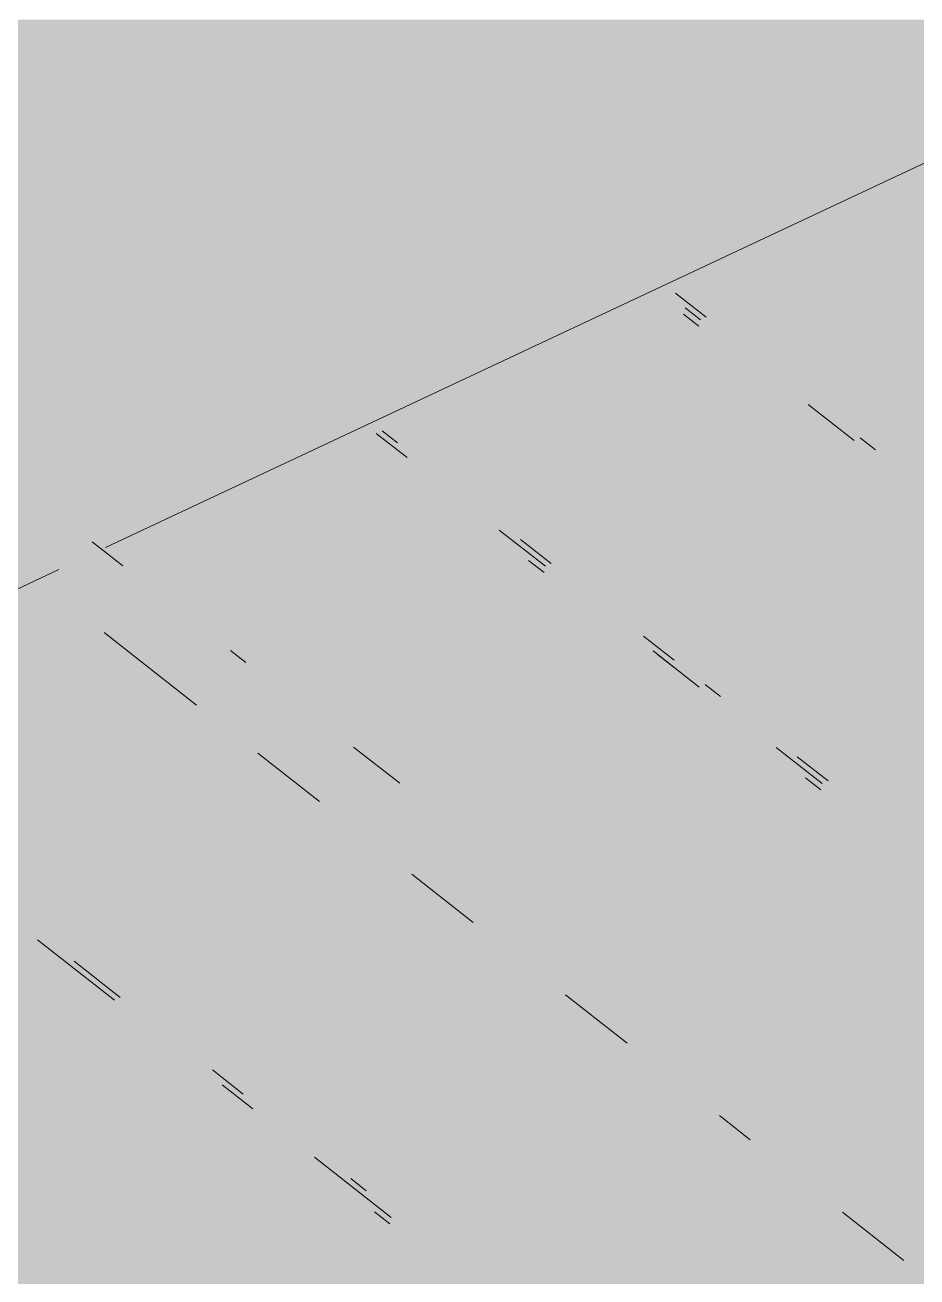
# Model space of a CAD drawing. Header units: millimetres. Extents: x 5 to 1315, y 5 to 292.
# Drawn here: x 1197.866 to 1199.799, y 85.579 to 88.291 of the extents above; entities that cross this region are included whole.
import ezdxf

# ---------------------------------------------------------------- set-up
doc = ezdxf.new("R2010")
doc.units = ezdxf.units.MM
doc.layers.add('EXISTING', color=7, linetype='Continuous')
doc.layers.add('IMAGES', color=7, linetype='Continuous')

# ---------------------------------------------------------------- blocks, each defined once
blk = doc.blocks.new('SHEET_03')
at = {"layer": 'EXISTING', "color": 250, "lineweight": 9}
for p, q in [((298.0406, 87.1587), (301.8163, 88.9313)), ((299.3422, 87.6579), (299.2755, 87.7102)), ((299.3266, 87.6384), (299.2933, 87.6645)), ((299.2964, 87.6782), (299.3297, 87.6521)), ((299.563, 87.4689), (299.663, 87.3905)), ((298.6273, 87.4059), (298.694, 87.3536)), ((298.6731, 87.3856), (298.6398, 87.4118)), ((299.7088, 87.3702), (299.6755, 87.3963)), ((298.8939, 87.1967), (298.9939, 87.1182)), ((299.0064, 87.124), (298.9398, 87.1764)), ((298.0783, 87.119), (298.0116, 87.1713)), ((298.9909, 87.1045), (298.9575, 87.1307)), ((294.2024, 85.3568), (297.9396, 87.1113)), ((298.0377, 86.9746), (298.2377, 86.8176)), ((299.273, 86.9148), (299.2064, 86.9671)), ((298.3449, 86.9097), (298.3115, 86.9359)), ((299.2272, 86.9351), (299.3272, 86.8566)), ((299.27, 86.9011), (299.2366, 86.9272)), ((299.373, 86.8363), (299.3397, 86.8624)), ((298.371, 86.713), (298.5043, 86.6083)), ((298.6781, 86.6481), (298.5782, 86.7266)), ((299.4938, 86.7258), (299.5938, 86.6473)), ((299.6063, 86.6532), (299.5396, 86.7055)), ((299.5907, 86.6336), (299.5574, 86.6598)), ((298.7043, 86.4514), (298.8376, 86.3467)), ((297.8934, 86.3089), (298.06, 86.1781)), ((298.0725, 86.1839), (297.9725, 86.2624)), ((299.0375, 86.1898), (299.1708, 86.0852)), ((298.3391, 85.9746), (298.2724, 86.027)), ((298.2933, 85.9949), (298.3599, 85.9426)), ((299.3708, 85.9282), (299.4375, 85.8759)), ((298.4932, 85.838), (298.6599, 85.7072)), ((298.6057, 85.7654), (298.5724, 85.7915)), ((298.6568, 85.6935), (298.6235, 85.7197)), ((299.6374, 85.7189), (299.7707, 85.6143))]:
    blk.add_line(p, q, dxfattribs=at)
at = {"layer": 'IMAGES', "color": 7}
for points in [[(296.6582, 88.2057), (299.8382, 88.2057), (296.6582, 88.3021), (299.8382, 88.3021)], [(296.4655, 88.1093), (299.7418, 88.1093), (296.4655, 88.2057), (299.7418, 88.2057)], [(299.7418, 88.1093), (299.9345, 88.1093), (299.7418, 88.2057), (299.9345, 88.2057)], [(296.2727, 88.0129), (299.4527, 88.0129), (296.2727, 88.1093), (299.4527, 88.1093)], [(299.4527, 88.0129), (299.6455, 88.0129), (299.4527, 88.1093), (299.6455, 88.1093)], [(299.6455, 88.0129), (299.7418, 88.0129), (299.6455, 88.1093), (299.7418, 88.1093)], [(299.7418, 87.9165), (299.8382, 87.9165), (299.7418, 88.1093), (299.8382, 88.1093)], [(295.9836, 87.9165), (299.26, 87.9165), (295.9836, 88.0129), (299.26, 88.0129)], [(299.26, 87.9165), (299.3564, 87.9165), (299.26, 88.0129), (299.3564, 88.0129)], [(299.3564, 87.9165), (299.4527, 87.9165), (299.3564, 88.0129), (299.4527, 88.0129)], [(299.4527, 87.9165), (299.5491, 87.9165), (299.4527, 88.0129), (299.5491, 88.0129)], [(299.5491, 87.9165), (299.6455, 87.9165), (299.5491, 88.0129), (299.6455, 88.0129)], [(299.6455, 87.9165), (299.7418, 87.9165), (299.6455, 88.0129), (299.7418, 88.0129)], [(295.8873, 87.8201), (299.0673, 87.8201), (295.8873, 87.9165), (299.0673, 87.9165)], [(299.0673, 87.8201), (299.1636, 87.8201), (299.0673, 87.9165), (299.1636, 87.9165)], [(299.1636, 87.8201), (299.26, 87.8201), (299.1636, 87.9165), (299.26, 87.9165)], [(299.26, 87.8201), (299.3564, 87.8201), (299.26, 87.9165), (299.3564, 87.9165)], [(299.3564, 87.8201), (299.5491, 87.8201), (299.3564, 87.9165), (299.5491, 87.9165)], [(299.5491, 87.8201), (299.6455, 87.8201), (299.5491, 87.9165), (299.6455, 87.9165)], [(299.6455, 87.8201), (299.7418, 87.8201), (299.6455, 87.9165), (299.7418, 87.9165)], [(299.7418, 87.8201), (299.8382, 87.8201), (299.7418, 87.9165), (299.8382, 87.9165)], [(295.5982, 87.7237), (298.8745, 87.7237), (295.5982, 87.8201), (298.8745, 87.8201)], [(298.8745, 87.7237), (299.0673, 87.7237), (298.8745, 87.8201), (299.0673, 87.8201)], [(299.0673, 87.7237), (299.1636, 87.7237), (299.0673, 87.8201), (299.1636, 87.8201)], [(299.1636, 87.7237), (299.3564, 87.7237), (299.1636, 87.8201), (299.3564, 87.8201)], [(299.3564, 87.7237), (299.4527, 87.7237), (299.3564, 87.8201), (299.4527, 87.8201)], [(299.4527, 87.7237), (299.5491, 87.7237), (299.4527, 87.8201), (299.5491, 87.8201)], [(299.5491, 87.7237), (299.6455, 87.7237), (299.5491, 87.8201), (299.6455, 87.8201)], [(299.6455, 87.7237), (299.7418, 87.7237), (299.6455, 87.8201), (299.7418, 87.8201)], [(299.7418, 87.7237), (299.8382, 87.7237), (299.7418, 87.8201), (299.8382, 87.8201)], [(295.5018, 87.6273), (298.6818, 87.6273), (295.5018, 87.7237), (298.6818, 87.7237)], [(298.6818, 87.6273), (298.8745, 87.6273), (298.6818, 87.7237), (298.8745, 87.7237)], [(298.8745, 87.6273), (298.9709, 87.6273), (298.8745, 87.7237), (298.9709, 87.7237)], [(298.9709, 87.6273), (299.0673, 87.6273), (298.9709, 87.7237), (299.0673, 87.7237)], [(299.0673, 87.6273), (299.1636, 87.6273), (299.0673, 87.7237), (299.1636, 87.7237)], [(299.1636, 87.6273), (299.26, 87.6273), (299.1636, 87.7237), (299.26, 87.7237)], [(299.26, 87.6273), (299.3564, 87.6273), (299.26, 87.7237), (299.3564, 87.7237)], [(299.3564, 87.6273), (299.4527, 87.6273), (299.3564, 87.7237), (299.4527, 87.7237)], [(299.4527, 87.6273), (299.5491, 87.6273), (299.4527, 87.7237), (299.5491, 87.7237)], [(299.5491, 87.5309), (299.6455, 87.5309), (299.5491, 87.7237), (299.6455, 87.7237)], [(299.6455, 87.5309), (300.2236, 87.5309), (299.6455, 87.7237), (300.2236, 87.7237)], [(295.2127, 87.5309), (298.4891, 87.5309), (295.2127, 87.6273), (298.4891, 87.6273)], [(298.4891, 87.5309), (298.5855, 87.5309), (298.4891, 87.6273), (298.5855, 87.6273)], [(298.5855, 87.5309), (298.6818, 87.5309), (298.5855, 87.6273), (298.6818, 87.6273)], [(298.6818, 87.5309), (298.8745, 87.5309), (298.6818, 87.6273), (298.8745, 87.6273)], [(298.8745, 87.5309), (298.9709, 87.5309), (298.8745, 87.6273), (298.9709, 87.6273)], [(298.9709, 87.5309), (299.0673, 87.5309), (298.9709, 87.6273), (299.0673, 87.6273)], [(299.0673, 87.5309), (299.1636, 87.5309), (299.0673, 87.6273), (299.1636, 87.6273)], [(299.1636, 87.5309), (299.3564, 87.5309), (299.1636, 87.6273), (299.3564, 87.6273)], [(299.3564, 87.5309), (299.4527, 87.5309), (299.3564, 87.6273), (299.4527, 87.6273)], [(299.4527, 87.5309), (299.5491, 87.5309), (299.4527, 87.6273), (299.5491, 87.6273)], [(295.02, 87.4345), (298.2964, 87.4345), (295.02, 87.5309), (298.2964, 87.5309)], [(298.2964, 87.4345), (298.3927, 87.4345), (298.2964, 87.5309), (298.3927, 87.5309)], [(298.3927, 87.3381), (298.4891, 87.3381), (298.3927, 87.5309), (298.4891, 87.5309)], [(298.4891, 87.4345), (298.5855, 87.4345), (298.4891, 87.5309), (298.5855, 87.5309)], [(298.5855, 87.4345), (298.6818, 87.4345), (298.5855, 87.5309), (298.6818, 87.5309)], [(298.6818, 87.4345), (298.7782, 87.4345), (298.6818, 87.5309), (298.7782, 87.5309)], [(298.7782, 87.4345), (298.8745, 87.4345), (298.7782, 87.5309), (298.8745, 87.5309)], [(298.8745, 87.4345), (298.9709, 87.4345), (298.8745, 87.5309), (298.9709, 87.5309)], [(298.9709, 87.4345), (299.0673, 87.4345), (298.9709, 87.5309), (299.0673, 87.5309)], [(299.0673, 87.4345), (299.1636, 87.4345), (299.0673, 87.5309), (299.1636, 87.5309)], [(299.1636, 87.4345), (299.26, 87.4345), (299.1636, 87.5309), (299.26, 87.5309)], [(299.26, 87.4345), (299.3564, 87.4345), (299.26, 87.5309), (299.3564, 87.5309)], [(299.3564, 87.4345), (299.4527, 87.4345), (299.3564, 87.5309), (299.4527, 87.5309)], [(299.4527, 87.4345), (299.5491, 87.4345), (299.4527, 87.5309), (299.5491, 87.5309)], [(299.5491, 87.4345), (299.6455, 87.4345), (299.5491, 87.5309), (299.6455, 87.5309)], [(299.6455, 87.4345), (299.7418, 87.4345), (299.6455, 87.5309), (299.7418, 87.5309)], [(299.7418, 87.4345), (299.8382, 87.4345), (299.7418, 87.5309), (299.8382, 87.5309)], [(294.7309, 87.3381), (298.1036, 87.3381), (294.7309, 87.4345), (298.1036, 87.4345)], [(298.1036, 87.3381), (298.2964, 87.3381), (298.1036, 87.4345), (298.2964, 87.4345)], [(298.2964, 87.3381), (298.3927, 87.3381), (298.2964, 87.4345), (298.3927, 87.4345)], [(298.4891, 87.3381), (298.6818, 87.3381), (298.4891, 87.4345), (298.6818, 87.4345)], [(298.6818, 87.3381), (298.7782, 87.3381), (298.6818, 87.4345), (298.7782, 87.4345)], [(298.7782, 87.3381), (298.8745, 87.3381), (298.7782, 87.4345), (298.8745, 87.4345)], [(298.8745, 87.2417), (298.9709, 87.2417), (298.8745, 87.4345), (298.9709, 87.4345)], [(298.9709, 87.3381), (299.4527, 87.3381), (298.9709, 87.4345), (299.4527, 87.4345)], [(299.4527, 87.3381), (299.5491, 87.3381), (299.4527, 87.4345), (299.5491, 87.4345)], [(299.5491, 87.3381), (299.7418, 87.3381), (299.5491, 87.4345), (299.7418, 87.4345)], [(299.7418, 87.3381), (299.9345, 87.3381), (299.7418, 87.4345), (299.9345, 87.4345)], [(294.6345, 87.2417), (297.9109, 87.2417), (294.6345, 87.3381), (297.9109, 87.3381)], [(297.9109, 87.2417), (298.0073, 87.2417), (297.9109, 87.3381), (298.0073, 87.3381)], [(298.0073, 87.2417), (298.2, 87.2417), (298.0073, 87.3381), (298.2, 87.3381)], [(298.2, 87.2417), (298.2964, 87.2417), (298.2, 87.3381), (298.2964, 87.3381)], [(298.2964, 87.2417), (298.3927, 87.2417), (298.2964, 87.3381), (298.3927, 87.3381)], [(298.3927, 87.2417), (298.4891, 87.2417), (298.3927, 87.3381), (298.4891, 87.3381)], [(298.4891, 87.2417), (298.5855, 87.2417), (298.4891, 87.3381), (298.5855, 87.3381)], [(298.5855, 87.2417), (298.6818, 87.2417), (298.5855, 87.3381), (298.6818, 87.3381)], [(298.6818, 87.2417), (298.8745, 87.2417), (298.6818, 87.3381), (298.8745, 87.3381)], [(298.9709, 87.2417), (299.0673, 87.2417), (298.9709, 87.3381), (299.0673, 87.3381)], [(299.0673, 87.2417), (299.6455, 87.2417), (299.0673, 87.3381), (299.6455, 87.3381)], [(299.6455, 87.1453), (299.7418, 87.1453), (299.6455, 87.3381), (299.7418, 87.3381)], [(299.7418, 87.2417), (299.9345, 87.2417), (299.7418, 87.3381), (299.9345, 87.3381)], [(297.8145, 87.1453), (298.0073, 87.1453), (297.8145, 87.2417), (298.0073, 87.2417)], [(298.0073, 87.1453), (298.2, 87.1453), (298.0073, 87.2417), (298.2, 87.2417)], [(298.2, 87.1453), (298.2964, 87.1453), (298.2, 87.2417), (298.2964, 87.2417)], [(298.2964, 87.1453), (298.3927, 87.1453), (298.2964, 87.2417), (298.3927, 87.2417)], [(298.3927, 87.1453), (298.4891, 87.1453), (298.3927, 87.2417), (298.4891, 87.2417)], [(298.4891, 87.1453), (298.5855, 87.1453), (298.4891, 87.2417), (298.5855, 87.2417)], [(298.5855, 87.1453), (298.6818, 87.1453), (298.5855, 87.2417), (298.6818, 87.2417)], [(298.6818, 87.1453), (298.7782, 87.1453), (298.6818, 87.2417), (298.7782, 87.2417)], [(298.7782, 87.1453), (298.8745, 87.1453), (298.7782, 87.2417), (298.8745, 87.2417)], [(298.8745, 87.1453), (298.9709, 87.1453), (298.8745, 87.2417), (298.9709, 87.2417)], [(298.9709, 87.1453), (299.0673, 87.1453), (298.9709, 87.2417), (299.0673, 87.2417)], [(299.0673, 87.1453), (299.1636, 87.1453), (299.0673, 87.2417), (299.1636, 87.2417)], [(299.1636, 87.1453), (299.6455, 87.1453), (299.1636, 87.2417), (299.6455, 87.2417)], [(299.7418, 87.1453), (299.8382, 87.1453), (299.7418, 87.2417), (299.8382, 87.2417)], [(297.8145, 87.0489), (297.9109, 87.0489), (297.8145, 87.1453), (297.9109, 87.1453)], [(297.9109, 86.9525), (298.0073, 86.9525), (297.9109, 87.1453), (298.0073, 87.1453)], [(298.0073, 87.0489), (298.2, 87.0489), (298.0073, 87.1453), (298.2, 87.1453)], [(298.2, 87.0489), (298.2964, 87.0489), (298.2, 87.1453), (298.2964, 87.1453)], [(298.2964, 87.0489), (298.3927, 87.0489), (298.2964, 87.1453), (298.3927, 87.1453)], [(298.3927, 87.0489), (298.7782, 87.0489), (298.3927, 87.1453), (298.7782, 87.1453)], [(298.7782, 87.0489), (298.8745, 87.0489), (298.7782, 87.1453), (298.8745, 87.1453)], [(298.8745, 87.0489), (298.9709, 87.0489), (298.8745, 87.1453), (298.9709, 87.1453)], [(298.9709, 87.0489), (299.0673, 87.0489), (298.9709, 87.1453), (299.0673, 87.1453)], [(299.0673, 87.0489), (299.1636, 87.0489), (299.0673, 87.1453), (299.1636, 87.1453)], [(299.1636, 87.0489), (299.26, 87.0489), (299.1636, 87.1453), (299.26, 87.1453)], [(299.26, 87.0489), (299.7418, 87.0489), (299.26, 87.1453), (299.7418, 87.1453)], [(299.7418, 87.0489), (299.9345, 87.0489), (299.7418, 87.1453), (299.9345, 87.1453)], [(297.8145, 86.9525), (297.9109, 86.9525), (297.8145, 87.0489), (297.9109, 87.0489)], [(298.0073, 86.9525), (298.1036, 86.9525), (298.0073, 87.0489), (298.1036, 87.0489)], [(298.1036, 86.9525), (298.2964, 86.9525), (298.1036, 87.0489), (298.2964, 87.0489)], [(298.2964, 86.9525), (298.3927, 86.9525), (298.2964, 87.0489), (298.3927, 87.0489)], [(298.3927, 86.9525), (298.4891, 86.9525), (298.3927, 87.0489), (298.4891, 87.0489)], [(298.4891, 86.9525), (298.8745, 86.9525), (298.4891, 87.0489), (298.8745, 87.0489)], [(298.8745, 86.9525), (299.0673, 86.9525), (298.8745, 87.0489), (299.0673, 87.0489)], [(299.0673, 86.9525), (299.26, 86.9525), (299.0673, 87.0489), (299.26, 87.0489)], [(299.26, 86.9525), (299.3564, 86.9525), (299.26, 87.0489), (299.3564, 87.0489)], [(299.3564, 86.9525), (299.4527, 86.9525), (299.3564, 87.0489), (299.4527, 87.0489)], [(299.4527, 86.9525), (299.9345, 86.9525), (299.4527, 87.0489), (299.9345, 87.0489)], [(297.8145, 86.8561), (297.9109, 86.8561), (297.8145, 86.9525), (297.9109, 86.9525)], [(297.9109, 86.8561), (298.0073, 86.8561), (297.9109, 86.9525), (298.0073, 86.9525)], [(298.0073, 86.8561), (298.1036, 86.8561), (298.0073, 86.9525), (298.1036, 86.9525)], [(298.1036, 86.8561), (298.2, 86.8561), (298.1036, 86.9525), (298.2, 86.9525)], [(298.2, 86.8561), (298.2964, 86.8561), (298.2, 86.9525), (298.2964, 86.9525)], [(298.2964, 86.8561), (298.3927, 86.8561), (298.2964, 86.9525), (298.3927, 86.9525)], [(298.3927, 86.8561), (298.4891, 86.8561), (298.3927, 86.9525), (298.4891, 86.9525)], [(298.4891, 86.8561), (298.5855, 86.8561), (298.4891, 86.9525), (298.5855, 86.9525)], [(298.5855, 86.8561), (298.6818, 86.8561), (298.5855, 86.9525), (298.6818, 86.9525)], [(298.6818, 86.8561), (299.0673, 86.8561), (298.6818, 86.9525), (299.0673, 86.9525)], [(299.0673, 86.8561), (299.1636, 86.8561), (299.0673, 86.9525), (299.1636, 86.9525)], [(299.1636, 86.8561), (299.3564, 86.8561), (299.1636, 86.9525), (299.3564, 86.9525)], [(299.3564, 86.8561), (299.4527, 86.8561), (299.3564, 86.9525), (299.4527, 86.9525)], [(299.4527, 86.8561), (299.5491, 86.8561), (299.4527, 86.9525), (299.5491, 86.9525)], [(299.5491, 86.8561), (300.0309, 86.8561), (299.5491, 86.9525), (300.0309, 86.9525)], [(297.8145, 86.7597), (297.9109, 86.7597), (297.8145, 86.8561), (297.9109, 86.8561)], [(297.9109, 86.7597), (298.0073, 86.7597), (297.9109, 86.8561), (298.0073, 86.8561)], [(298.0073, 86.7597), (298.1036, 86.7597), (298.0073, 86.8561), (298.1036, 86.8561)], [(298.1036, 86.7597), (298.2, 86.7597), (298.1036, 86.8561), (298.2, 86.8561)], [(298.2, 86.7597), (298.2964, 86.7597), (298.2, 86.8561), (298.2964, 86.8561)], [(298.2964, 86.7597), (298.3927, 86.7597), (298.2964, 86.8561), (298.3927, 86.8561)], [(298.3927, 86.6633), (298.4891, 86.6633), (298.3927, 86.8561), (298.4891, 86.8561)], [(298.4891, 86.6633), (298.5855, 86.6633), (298.4891, 86.8561), (298.5855, 86.8561)], [(298.5855, 86.7597), (298.6818, 86.7597), (298.5855, 86.8561), (298.6818, 86.8561)], [(298.6818, 86.7597), (298.7782, 86.7597), (298.6818, 86.8561), (298.7782, 86.8561)], [(298.7782, 86.7597), (299.1636, 86.7597), (298.7782, 86.8561), (299.1636, 86.8561)], [(299.1636, 86.7597), (299.26, 86.7597), (299.1636, 86.8561), (299.26, 86.8561)], [(299.26, 86.7597), (299.4527, 86.7597), (299.26, 86.8561), (299.4527, 86.8561)], [(299.4527, 86.7597), (299.5491, 86.7597), (299.4527, 86.8561), (299.5491, 86.8561)], [(299.5491, 86.7597), (299.6455, 86.7597), (299.5491, 86.8561), (299.6455, 86.8561)], [(299.6455, 86.7597), (300.1273, 86.7597), (299.6455, 86.8561), (300.1273, 86.8561)], [(297.7182, 86.6633), (298.1036, 86.6633), (297.7182, 86.7597), (298.1036, 86.7597)], [(298.1036, 86.6633), (298.2, 86.6633), (298.1036, 86.7597), (298.2, 86.7597)], [(298.2, 86.6633), (298.2964, 86.6633), (298.2, 86.7597), (298.2964, 86.7597)], [(298.2964, 86.6633), (298.3927, 86.6633), (298.2964, 86.7597), (298.3927, 86.7597)], [(298.5855, 86.6633), (298.6818, 86.6633), (298.5855, 86.7597), (298.6818, 86.7597)], [(298.6818, 86.6633), (298.8745, 86.6633), (298.6818, 86.7597), (298.8745, 86.7597)], [(298.8745, 86.6633), (299.26, 86.6633), (298.8745, 86.7597), (299.26, 86.7597)], [(299.26, 86.6633), (299.3564, 86.6633), (299.26, 86.7597), (299.3564, 86.7597)], [(299.3564, 86.6633), (299.4527, 86.6633), (299.3564, 86.7597), (299.4527, 86.7597)], [(299.4527, 86.6633), (299.6455, 86.6633), (299.4527, 86.7597), (299.6455, 86.7597)], [(299.6455, 86.6633), (300.32, 86.6633), (299.6455, 86.7597), (300.32, 86.7597)], [(297.8145, 86.5669), (298.2, 86.5669), (297.8145, 86.6633), (298.2, 86.6633)], [(298.2, 86.5669), (298.2964, 86.5669), (298.2, 86.6633), (298.2964, 86.6633)], [(298.2964, 86.5669), (298.3927, 86.5669), (298.2964, 86.6633), (298.3927, 86.6633)], [(298.3927, 86.5669), (298.4891, 86.5669), (298.3927, 86.6633), (298.4891, 86.6633)], [(298.4891, 86.5669), (298.5855, 86.5669), (298.4891, 86.6633), (298.5855, 86.6633)], [(298.5855, 86.5669), (298.6818, 86.5669), (298.5855, 86.6633), (298.6818, 86.6633)], [(298.6818, 86.5669), (298.8745, 86.5669), (298.6818, 86.6633), (298.8745, 86.6633)], [(298.8745, 86.5669), (298.9709, 86.5669), (298.8745, 86.6633), (298.9709, 86.6633)], [(298.9709, 86.5669), (299.3564, 86.5669), (298.9709, 86.6633), (299.3564, 86.6633)], [(299.3564, 86.5669), (299.4527, 86.5669), (299.3564, 86.6633), (299.4527, 86.6633)], [(299.4527, 86.5669), (299.5491, 86.5669), (299.4527, 86.6633), (299.5491, 86.6633)], [(299.5491, 86.5669), (299.7418, 86.5669), (299.5491, 86.6633), (299.7418, 86.6633)], [(299.7418, 86.5669), (299.8382, 86.5669), (299.7418, 86.6633), (299.8382, 86.6633)], [(297.8145, 86.4705), (297.9109, 86.4705), (297.8145, 86.5669), (297.9109, 86.5669)], [(297.9109, 86.4705), (298.2964, 86.4705), (297.9109, 86.5669), (298.2964, 86.5669)], [(298.2964, 86.4705), (298.3927, 86.4705), (298.2964, 86.5669), (298.3927, 86.5669)], [(298.3927, 86.4705), (298.4891, 86.4705), (298.3927, 86.5669), (298.4891, 86.5669)], [(298.4891, 86.4705), (298.5855, 86.4705), (298.4891, 86.5669), (298.5855, 86.5669)], [(298.5855, 86.4705), (298.6818, 86.4705), (298.5855, 86.5669), (298.6818, 86.5669)], [(298.6818, 86.4705), (298.7782, 86.4705), (298.6818, 86.5669), (298.7782, 86.5669)], [(298.7782, 86.4705), (298.8745, 86.4705), (298.7782, 86.5669), (298.8745, 86.5669)], [(298.8745, 86.4705), (298.9709, 86.4705), (298.8745, 86.5669), (298.9709, 86.5669)], [(298.9709, 86.4705), (299.0673, 86.4705), (298.9709, 86.5669), (299.0673, 86.5669)], [(299.0673, 86.4705), (299.5491, 86.4705), (299.0673, 86.5669), (299.5491, 86.5669)], [(299.5491, 86.4705), (299.6455, 86.4705), (299.5491, 86.5669), (299.6455, 86.5669)], [(299.6455, 86.4705), (299.7418, 86.4705), (299.6455, 86.5669), (299.7418, 86.5669)], [(299.7418, 86.4705), (299.8382, 86.4705), (299.7418, 86.5669), (299.8382, 86.5669)], [(297.8145, 86.3741), (297.9109, 86.3741), (297.8145, 86.4705), (297.9109, 86.4705)], [(297.9109, 86.3741), (298.0073, 86.3741), (297.9109, 86.4705), (298.0073, 86.4705)], [(298.0073, 86.3741), (298.3927, 86.3741), (298.0073, 86.4705), (298.3927, 86.4705)], [(298.3927, 86.3741), (298.4891, 86.3741), (298.3927, 86.4705), (298.4891, 86.4705)], [(298.4891, 86.3741), (298.5855, 86.3741), (298.4891, 86.4705), (298.5855, 86.4705)], [(298.5855, 86.3741), (298.6818, 86.3741), (298.5855, 86.4705), (298.6818, 86.4705)], [(298.6818, 86.3741), (298.8745, 86.3741), (298.6818, 86.4705), (298.8745, 86.4705)], [(298.8745, 86.3741), (298.9709, 86.3741), (298.8745, 86.4705), (298.9709, 86.4705)], [(298.9709, 86.3741), (299.0673, 86.3741), (298.9709, 86.4705), (299.0673, 86.4705)], [(299.0673, 86.3741), (299.1636, 86.3741), (299.0673, 86.4705), (299.1636, 86.4705)], [(299.1636, 86.3741), (299.6455, 86.3741), (299.1636, 86.4705), (299.6455, 86.4705)], [(299.6455, 86.3741), (299.7418, 86.3741), (299.6455, 86.4705), (299.7418, 86.4705)], [(299.7418, 86.3741), (299.8382, 86.3741), (299.7418, 86.4705), (299.8382, 86.4705)], [(297.8145, 86.2777), (298.0073, 86.2777), (297.8145, 86.3741), (298.0073, 86.3741)], [(298.0073, 86.2777), (298.1036, 86.2777), (298.0073, 86.3741), (298.1036, 86.3741)], [(298.1036, 86.2777), (298.5855, 86.2777), (298.1036, 86.3741), (298.5855, 86.3741)], [(298.5855, 86.2777), (298.6818, 86.2777), (298.5855, 86.3741), (298.6818, 86.3741)], [(298.6818, 86.2777), (298.7782, 86.2777), (298.6818, 86.3741), (298.7782, 86.3741)], [(298.7782, 86.2777), (298.8745, 86.2777), (298.7782, 86.3741), (298.8745, 86.3741)], [(298.8745, 86.2777), (298.9709, 86.2777), (298.8745, 86.3741), (298.9709, 86.3741)], [(298.9709, 86.2777), (299.0673, 86.2777), (298.9709, 86.3741), (299.0673, 86.3741)], [(299.0673, 86.2777), (299.1636, 86.2777), (299.0673, 86.3741), (299.1636, 86.3741)], [(299.1636, 86.2777), (299.26, 86.2777), (299.1636, 86.3741), (299.26, 86.3741)], [(299.26, 86.2777), (299.3564, 86.2777), (299.26, 86.3741), (299.3564, 86.3741)], [(299.3564, 86.2777), (299.7418, 86.2777), (299.3564, 86.3741), (299.7418, 86.3741)], [(299.7418, 86.2777), (299.8382, 86.2777), (299.7418, 86.3741), (299.8382, 86.3741)], [(297.8145, 86.1813), (297.9109, 86.1813), (297.8145, 86.2777), (297.9109, 86.2777)], [(297.9109, 86.1813), (298.1036, 86.1813), (297.9109, 86.2777), (298.1036, 86.2777)], [(298.1036, 86.1813), (298.6818, 86.1813), (298.1036, 86.2777), (298.6818, 86.2777)], [(298.6818, 86.1813), (298.7782, 86.1813), (298.6818, 86.2777), (298.7782, 86.2777)], [(298.7782, 86.1813), (298.8745, 86.1813), (298.7782, 86.2777), (298.8745, 86.2777)], [(298.8745, 86.1813), (298.9709, 86.1813), (298.8745, 86.2777), (298.9709, 86.2777)], [(298.9709, 86.1813), (299.0673, 86.1813), (298.9709, 86.2777), (299.0673, 86.2777)], [(299.0673, 86.1813), (299.1636, 86.1813), (299.0673, 86.2777), (299.1636, 86.2777)], [(299.1636, 86.1813), (299.26, 86.1813), (299.1636, 86.2777), (299.26, 86.2777)], [(299.26, 86.1813), (299.3564, 86.1813), (299.26, 86.2777), (299.3564, 86.2777)], [(299.3564, 86.1813), (299.4527, 86.1813), (299.3564, 86.2777), (299.4527, 86.2777)], [(299.4527, 86.1813), (299.8382, 86.1813), (299.4527, 86.2777), (299.8382, 86.2777)], [(297.4291, 86.0849), (297.9109, 86.0849), (297.4291, 86.1813), (297.9109, 86.1813)], [(297.9109, 86.0849), (298.0073, 86.0849), (297.9109, 86.1813), (298.0073, 86.1813)], [(298.0073, 86.0849), (298.2, 86.0849), (298.0073, 86.1813), (298.2, 86.1813)], [(298.2, 86.0849), (298.2964, 86.0849), (298.2, 86.1813), (298.2964, 86.1813)], [(298.2964, 86.0849), (298.3927, 86.0849), (298.2964, 86.1813), (298.3927, 86.1813)], [(298.3927, 86.0849), (298.7782, 86.0849), (298.3927, 86.1813), (298.7782, 86.1813)], [(298.7782, 86.0849), (298.8745, 86.0849), (298.7782, 86.1813), (298.8745, 86.1813)], [(298.8745, 86.0849), (298.9709, 86.0849), (298.8745, 86.1813), (298.9709, 86.1813)], [(298.9709, 86.0849), (299.0673, 86.0849), (298.9709, 86.1813), (299.0673, 86.1813)], [(299.0673, 86.0849), (299.1636, 86.0849), (299.0673, 86.1813), (299.1636, 86.1813)], [(299.1636, 86.0849), (299.26, 86.0849), (299.1636, 86.1813), (299.26, 86.1813)], [(299.26, 86.0849), (299.3564, 86.0849), (299.26, 86.1813), (299.3564, 86.1813)], [(299.3564, 86.0849), (299.4527, 86.0849), (299.3564, 86.1813), (299.4527, 86.1813)], [(299.4527, 86.0849), (299.5491, 86.0849), (299.4527, 86.1813), (299.5491, 86.1813)], [(299.5491, 86.0849), (300.0309, 86.0849), (299.5491, 86.1813), (300.0309, 86.1813)], [(297.5255, 85.9885), (298.0073, 85.9885), (297.5255, 86.0849), (298.0073, 86.0849)], [(298.0073, 85.9885), (298.1036, 85.9885), (298.0073, 86.0849), (298.1036, 86.0849)], [(298.1036, 85.9885), (298.2, 85.9885), (298.1036, 86.0849), (298.2, 86.0849)], [(298.2, 85.9885), (298.3927, 85.9885), (298.2, 86.0849), (298.3927, 86.0849)], [(298.3927, 85.9885), (298.4891, 85.9885), (298.3927, 86.0849), (298.4891, 86.0849)], [(298.4891, 85.9885), (298.9709, 85.9885), (298.4891, 86.0849), (298.9709, 86.0849)], [(298.9709, 85.9885), (299.0673, 85.9885), (298.9709, 86.0849), (299.0673, 86.0849)], [(299.0673, 85.9885), (299.1636, 85.9885), (299.0673, 86.0849), (299.1636, 86.0849)], [(299.1636, 85.9885), (299.26, 85.9885), (299.1636, 86.0849), (299.26, 86.0849)], [(299.26, 85.9885), (299.4527, 85.9885), (299.26, 86.0849), (299.4527, 86.0849)], [(299.4527, 85.9885), (299.5491, 85.9885), (299.4527, 86.0849), (299.5491, 86.0849)], [(299.5491, 85.9885), (299.6455, 85.9885), (299.5491, 86.0849), (299.6455, 86.0849)], [(299.6455, 85.9885), (299.7418, 85.9885), (299.6455, 86.0849), (299.7418, 86.0849)], [(299.7418, 85.9885), (300.1273, 85.9885), (299.7418, 86.0849), (300.1273, 86.0849)], [(297.6218, 85.8921), (298.1036, 85.8921), (297.6218, 85.9885), (298.1036, 85.9885)], [(298.1036, 85.8921), (298.2, 85.8921), (298.1036, 85.9885), (298.2, 85.9885)], [(298.2, 85.8921), (298.2964, 85.8921), (298.2, 85.9885), (298.2964, 85.9885)], [(298.2964, 85.8921), (298.4891, 85.8921), (298.2964, 85.9885), (298.4891, 85.9885)], [(298.4891, 85.8921), (298.5855, 85.8921), (298.4891, 85.9885), (298.5855, 85.9885)], [(298.5855, 85.8921), (299.0673, 85.8921), (298.5855, 85.9885), (299.0673, 85.9885)], [(299.0673, 85.8921), (299.1636, 85.8921), (299.0673, 85.9885), (299.1636, 85.9885)], [(299.1636, 85.8921), (299.26, 85.8921), (299.1636, 85.9885), (299.26, 85.9885)], [(299.26, 85.8921), (299.3564, 85.8921), (299.26, 85.9885), (299.3564, 85.9885)], [(299.3564, 85.8921), (299.4527, 85.8921), (299.3564, 85.9885), (299.4527, 85.9885)], [(299.4527, 85.8921), (299.5491, 85.8921), (299.4527, 85.9885), (299.5491, 85.9885)], [(299.5491, 85.8921), (299.6455, 85.8921), (299.5491, 85.9885), (299.6455, 85.9885)], [(299.6455, 85.8921), (299.8382, 85.8921), (299.6455, 85.9885), (299.8382, 85.9885)], [(297.7182, 85.7957), (298.2, 85.7957), (297.7182, 85.8921), (298.2, 85.8921)], [(298.2, 85.7957), (298.2964, 85.7957), (298.2, 85.8921), (298.2964, 85.8921)], [(298.2964, 85.7957), (298.3927, 85.7957), (298.2964, 85.8921), (298.3927, 85.8921)], [(298.3927, 85.7957), (298.5855, 85.7957), (298.3927, 85.8921), (298.5855, 85.8921)], [(298.5855, 85.7957), (298.6818, 85.7957), (298.5855, 85.8921), (298.6818, 85.8921)], [(298.6818, 85.7957), (298.7782, 85.7957), (298.6818, 85.8921), (298.7782, 85.8921)], [(298.7782, 85.7957), (299.26, 85.7957), (298.7782, 85.8921), (299.26, 85.8921)], [(299.26, 85.7957), (299.3564, 85.7957), (299.26, 85.8921), (299.3564, 85.8921)], [(299.3564, 85.7957), (299.4527, 85.7957), (299.3564, 85.8921), (299.4527, 85.8921)], [(299.4527, 85.7957), (299.5491, 85.7957), (299.4527, 85.8921), (299.5491, 85.8921)], [(299.5491, 85.7957), (299.6455, 85.7957), (299.5491, 85.8921), (299.6455, 85.8921)], [(299.6455, 85.7957), (299.7418, 85.7957), (299.6455, 85.8921), (299.7418, 85.8921)], [(299.7418, 85.7957), (299.8382, 85.7957), (299.7418, 85.8921), (299.8382, 85.8921)], [(297.8145, 85.6993), (297.9109, 85.6993), (297.8145, 85.7957), (297.9109, 85.7957)], [(297.9109, 85.6993), (298.2964, 85.6993), (297.9109, 85.7957), (298.2964, 85.7957)], [(298.2964, 85.6993), (298.3927, 85.6993), (298.2964, 85.7957), (298.3927, 85.7957)], [(298.3927, 85.6993), (298.4891, 85.6993), (298.3927, 85.7957), (298.4891, 85.7957)], [(298.4891, 85.6993), (298.6818, 85.6993), (298.4891, 85.7957), (298.6818, 85.7957)], [(298.6818, 85.6993), (298.7782, 85.6993), (298.6818, 85.7957), (298.7782, 85.7957)], [(298.7782, 85.6993), (298.8745, 85.6993), (298.7782, 85.7957), (298.8745, 85.7957)], [(298.8745, 85.6993), (299.4527, 85.6993), (298.8745, 85.7957), (299.4527, 85.7957)], [(299.4527, 85.6993), (299.5491, 85.6993), (299.4527, 85.7957), (299.5491, 85.7957)], [(299.5491, 85.6993), (299.6455, 85.6993), (299.5491, 85.7957), (299.6455, 85.7957)], [(299.6455, 85.6993), (299.8382, 85.6993), (299.6455, 85.7957), (299.8382, 85.7957)], [(297.8145, 85.6029), (297.9109, 85.6029), (297.8145, 85.6993), (297.9109, 85.6993)], [(297.9109, 85.6029), (298.0073, 85.6029), (297.9109, 85.6993), (298.0073, 85.6993)], [(298.0073, 85.6029), (298.4891, 85.6029), (298.0073, 85.6993), (298.4891, 85.6993)], [(298.4891, 85.6029), (298.5855, 85.6029), (298.4891, 85.6993), (298.5855, 85.6993)], [(298.5855, 85.6029), (298.6818, 85.6029), (298.5855, 85.6993), (298.6818, 85.6993)], [(298.6818, 85.6029), (298.7782, 85.6029), (298.6818, 85.6993), (298.7782, 85.6993)], [(298.7782, 85.6029), (298.8745, 85.6029), (298.7782, 85.6993), (298.8745, 85.6993)], [(298.8745, 85.6029), (298.9709, 85.6029), (298.8745, 85.6993), (298.9709, 85.6993)], [(298.9709, 85.6029), (299.4527, 85.6029), (298.9709, 85.6993), (299.4527, 85.6993)], [(299.4527, 85.6029), (299.5491, 85.6029), (299.4527, 85.6993), (299.5491, 85.6993)], [(299.5491, 85.6029), (299.6455, 85.6029), (299.5491, 85.6993), (299.6455, 85.6993)], [(299.6455, 85.6029), (299.7418, 85.6029), (299.6455, 85.6993), (299.7418, 85.6993)], [(299.7418, 85.6029), (299.8382, 85.6029), (299.7418, 85.6993), (299.8382, 85.6993)], [(297.8145, 85.5065), (297.9109, 85.5065), (297.8145, 85.6029), (297.9109, 85.6029)], [(297.9109, 85.5065), (298.0073, 85.5065), (297.9109, 85.6029), (298.0073, 85.6029)], [(298.0073, 85.5065), (298.1036, 85.5065), (298.0073, 85.6029), (298.1036, 85.6029)], [(298.1036, 85.5065), (298.5855, 85.5065), (298.1036, 85.6029), (298.5855, 85.6029)], [(298.5855, 85.5065), (298.6818, 85.5065), (298.5855, 85.6029), (298.6818, 85.6029)], [(298.6818, 85.5065), (298.7782, 85.5065), (298.6818, 85.6029), (298.7782, 85.6029)], [(298.7782, 85.5065), (298.9709, 85.5065), (298.7782, 85.6029), (298.9709, 85.6029)], [(298.9709, 85.5065), (299.5491, 85.5065), (298.9709, 85.6029), (299.5491, 85.6029)], [(299.5491, 85.5065), (299.6455, 85.5065), (299.5491, 85.6029), (299.6455, 85.6029)], [(299.6455, 85.5065), (299.7418, 85.5065), (299.6455, 85.6029), (299.7418, 85.6029)], [(299.7418, 85.5065), (299.8382, 85.5065), (299.7418, 85.6029), (299.8382, 85.6029)]]:
    blk.add_solid(points, dxfattribs=at)

msp = doc.modelspace()

# ---------------------------------------------------------------- block references
msp.add_blockref('SHEET_03', (900, 0))

doc.saveas('drawing.dxf')
